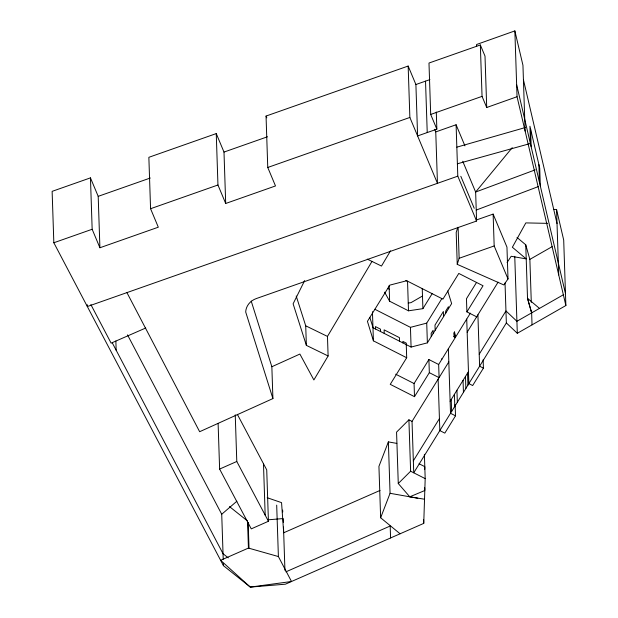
<?xml version="1.0" encoding="UTF-8"?>
<svg xmlns="http://www.w3.org/2000/svg" width="618" height="618" viewBox="0 0 618 618"><rect width="100%" height="100%" fill="white"/><g stroke="black" fill="none" stroke-linecap="round" stroke-linejoin="round"><path stroke-width="0.93" d="M424.713 469.417L424.798 466.675L419.074 463.739M436.285 112.028L436.856 129.162L417.606 135.937L415.899 84.527L408.158 66.049L266.049 116.06L267.756 167.47L275.497 185.948L225.701 203.476L223.994 152.074L216.254 133.588L148.861 157.312L150.568 208.714L158.308 227.2L99.907 247.756L98.2 196.346L90.452 177.868L52.128 191.356L53.836 242.758L223.43 565.663L250.313 587.1L285.392 584.188L423.747 523.384L425.192 478.618L424.388 454.3M457.807 227.3L456.192 232.499L457.243 264.349L503.825 284.937L508.011 278.957L506.953 247.107L493.125 214.098L476.053 220.108M457.243 264.349L459.135 258.285L458.108 227.37M396.818 443.4L388.367 441.893L378.934 466.366L380.642 517.776L400.093 533.782M380.642 517.776L390.066 493.303L388.367 441.893M454.075 336.578L455.103 336.045L455.095 336.949L454.238 336.864M455.273 336.439L454.663 337.019M304.659 280.58L293.11 303.817L306.366 345.369L328.112 355.976L313.882 379.946L299.885 354.06L271.85 366.737L272.909 398.579L199.645 431.712L126.929 292.608M328.112 355.976L327.463 336.416L372.028 261.352M390.522 250.846L381.491 266.057L367.27 259.127M384.589 292.159L389.626 301.221L408.506 310.815L422.905 308.66L432.268 293.496M372.971 327.71L411.086 347.069L427.378 342.851L426.721 323.121L441.878 298.594M406.258 344.612L406.69 357.752L390.252 384.35L414.5 396.671L429.332 372.669L428.9 359.537L438.656 364.489L439.089 377.629L429.332 372.669M427.378 342.851L451.627 303.6L447.756 290.962M414.5 396.671L414.068 383.531L428.9 359.537M476.555 282.411L466.459 298.741L466.899 311.874L476.656 316.833M466.899 311.874L483.044 285.748L458.795 273.434L442.913 299.135L406.706 280.742L389.819 285.122L367.432 321.345L373.411 340.842L406.69 357.752M438.656 364.489L470.375 313.156M505.03 283.067L506.351 322.936L413.743 472.809L412.036 421.406L448.815 361.885M467.154 332.206L498.085 282.148M413.349 460.812L439.437 418.595M450.12 401.291L468.467 371.611M479.213 354.214L505.957 310.947L516.911 321.283L563.801 294.531M483.137 359.776L483.415 368.143L472.662 385.539L468.861 383.608L466.721 319.066M455.142 404.674L455.512 415.829L444.821 433.125L439.831 430.591L438.123 379.182M507.084 262.48L511.194 256.269L526.212 258.896L512.368 247.246L525.825 222.905L547.571 223.361M512.237 147.663L475.636 192.036L476.602 221.028L256.254 298.587A16.423 14.948 -1.9 0 0 245.686 311.959L272.909 398.579M412.036 421.406L408.907 419.815L396.563 432.121L398.27 483.523L409.788 496.81L424.527 499.228M398.27 483.523L410.615 471.225L408.907 419.815M223.222 559.228L221.723 514.253L236.864 501.221M422.488 296.014L411.016 302.635L408.251 303.052M531.295 302.364L529.865 259.375L552.144 246.652M506.351 322.936L517.312 333.28L565.872 305.539L563.701 240.047L556.555 209.479L553.72 209.417M237.335 414.323L266.721 469.865L268.428 521.268L251.263 528.869L219.622 469.07L236.787 461.476L235.242 414.825M278.394 556.548L248.436 548.073L220.618 560.302L250.313 587.1L291.503 581.499L278.394 556.548L276.686 505.138M380.031 490.437L283.685 532.786L281.561 502.635L267.223 497.729M285.879 571.851L390.182 526.018L390.576 537.961M145.724 328.003L111.124 343.144L90.869 304.589M409.788 496.81L424.813 490.507L424.72 487.749M454.261 336.177L455.111 336.153M476.239 210.066L538.51 186.52M535.211 169.85L475.636 192.036L462.735 161.244M565.872 305.539L525.13 131.093L522.944 65.269L514.856 30.9L476.555 44.511L476.617 46.435M436.856 129.162L430.692 114.446L428.985 63.036L480.34 44.967L482.048 96.369L486.714 107.509L517.042 96.725L514.856 30.9M98.2 196.346L150.313 178.007M223.994 152.074L267.455 136.779M415.899 84.527L429.904 79.606M53.836 242.758L92.159 229.27L90.452 177.868M150.568 208.714L217.953 184.998L216.254 133.588M267.756 167.47L409.865 117.451L408.158 66.049M430.692 114.446L482.048 96.369M409.865 117.451L437.459 183.314L435.752 131.912L456.092 124.751L464.937 145.871M456.092 124.751L457.799 176.161L87.339 306.543L87.277 304.705M459.135 258.285L494.176 245.949L493.125 214.098M456.833 147.161L525.3 127.547M457.39 163.785L530.499 143.461M374.856 309.27L410.437 327.347L426.721 323.121M268.042 519.815L282.271 518.641M390.066 493.303L417.799 498.232M296.207 295.999L305.717 325.81L327.463 336.416M405.81 280.502L407.532 281.375L408.506 310.815M483.415 368.143L479.614 366.211L477.907 314.801M395.675 374.191L414.068 383.531M455.512 415.829L450.522 413.287L448.382 348.753M410.615 471.225L425.192 478.618M387.818 288.289L389.232 289.239M229.471 506.582L247.385 520.874M228.258 557.884L223.036 553.713L112.314 342.913M517.003 237.451L525.748 244.805L529.865 259.375M539.499 308.405L527.517 298.332L525.748 244.805M236.787 461.476L268.428 521.268M127.509 334.863L221.723 514.253M454.068 336.47L454.245 336.972M441.615 358.803L441.839 359.336M480.34 44.967L485.006 56.107L486.714 107.509M494.176 245.949L508.011 278.957M460.812 176.284L474.222 208.289M457.799 176.161L476.602 221.028M434.655 129.278L435.752 131.912M266.049 116.06L266.791 117.822M217.953 184.998L225.701 203.476M92.159 229.27L99.907 247.756M251.217 301.082L271.85 366.737M369.834 317.366L372.963 327.44M516.648 84.759L565.478 293.573M517.042 96.725L525.13 131.093M523.423 79.691L557.027 223.561M454.454 331.99L455.188 336.748M454.4 332.376L454.902 336.076M454.462 337.049L454.207 333.04M454.168 336.377L454.052 332.515M282.619 510.082L282.75 511.967M454.57 331.951L454.755 334.74M556.555 209.479L558.734 274.964M540.31 185.84L539.723 168.166L529.927 126.219L530.514 143.886M538.881 164.558L539.468 182.225M530.599 129.085L531.186 146.76M531.58 310.962L532.036 324.867M514.755 256.331L517.312 333.28M467.54 373.11L467.934 385.107M465.47 376.462L465.864 388.459M463.044 380.387L463.446 392.384M456.934 390.275L457.335 402.272M454.415 394.346L454.809 406.343M448.483 308.691L448.413 306.713L445.694 311.117L445.763 313.094M451.233 399.498L451.634 411.495M443.562 316.648L443.392 311.503L434.987 325.107L435.157 330.251M425.524 81.143L427.231 132.546M433.187 333.434L433.087 330.306L431.163 333.419L431.264 336.547M422.241 288.544L422.905 308.66M423.624 519.707L423.747 523.384M410.437 327.347L411.086 347.069M406.389 344.682L406.335 343.168L402.851 341.391L402.897 342.913M399.545 341.206L399.429 337.637L384.118 329.865L384.234 333.426M389.108 285.562L389.626 301.221M380.588 331.572L380.51 329.162L375.435 326.59L375.52 329M372.438 311.688L373.411 340.842M305.717 325.81L306.366 345.369M283.214 518.556L283.345 522.349M283.5 527.092L284.937 570.314M263.477 463.724L265.176 515.126M248.166 522.426L249.023 548.313M247.548 521.422L248.436 548.073M223.368 563.825L223.43 565.663M218.108 423.376L219.622 469.07M115.86 340.981L116.169 350.244M454.439 336.246L454.894 336.663L454.439 336.246M531.642 312.901L527.517 298.332L531.642 312.87"/></g></svg>
